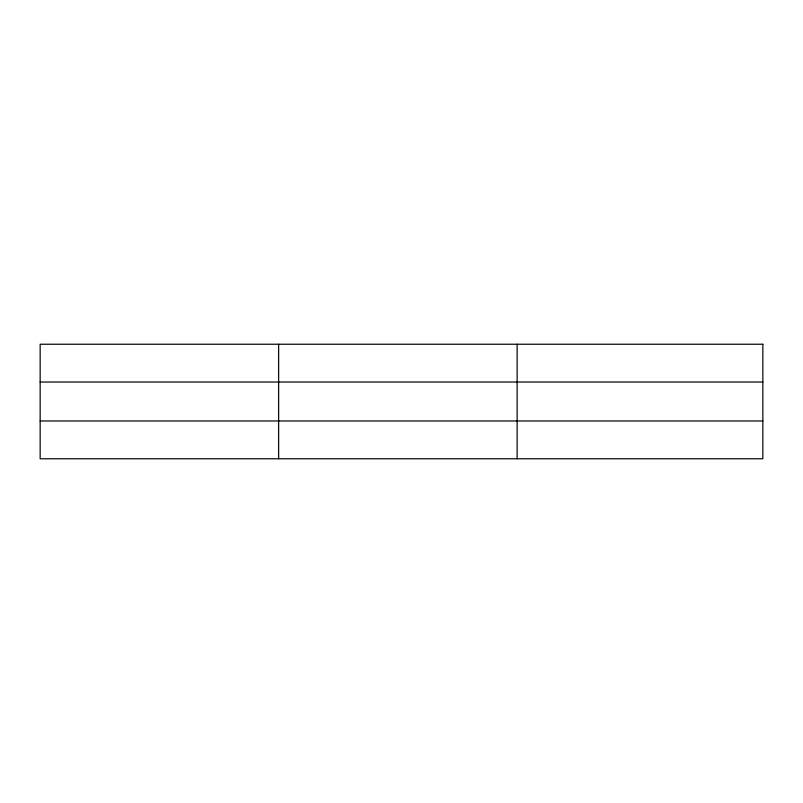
<?xml version="1.0" encoding="UTF-8"?>
<svg xmlns="http://www.w3.org/2000/svg" width="803" height="803" viewBox="0 0 803 803"><rect width="100%" height="100%" fill="white"/><g stroke="black" fill="none" stroke-linecap="round" stroke-linejoin="round"><path stroke-width="1.2" d="M278.641 344.236L278.641 458.764M517.132 344.236L517.132 458.764M40.15 382.027L762.85 382.027M40.15 420.973L762.85 420.973M762.85 344.236L762.85 458.764L40.15 458.764L40.15 344.236L762.85 344.236"/></g></svg>
